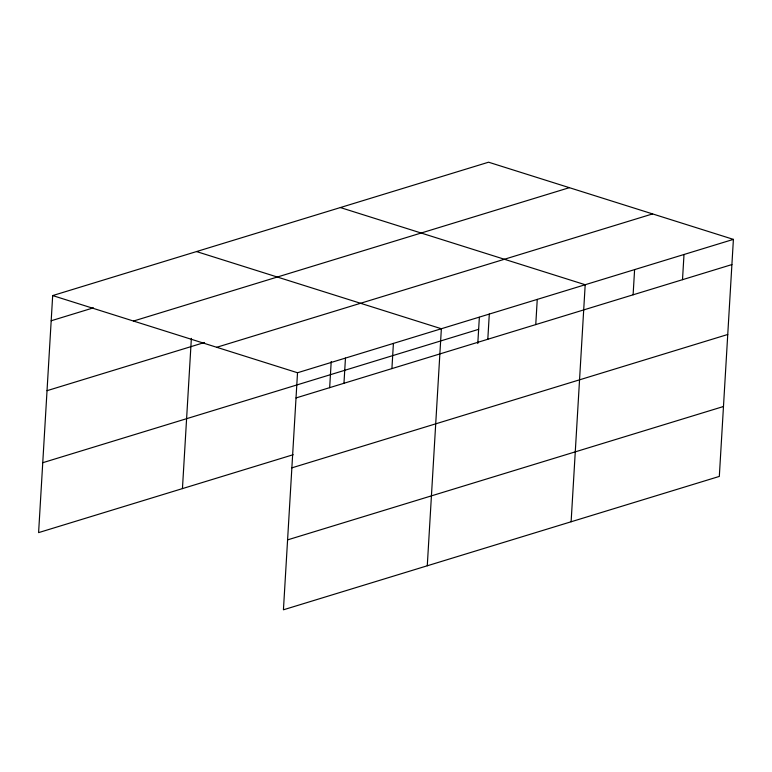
<?xml version="1.0" encoding="UTF-8"?>
<svg xmlns="http://www.w3.org/2000/svg" width="772" height="772" viewBox="0 0 772 772"><rect width="100%" height="100%" fill="white"/><g stroke="black" fill="none" stroke-linecap="round" stroke-linejoin="round"><path stroke-width="1.16" d="M733.4 239.378L297.519 372.751L283.43 609.793L719.321 476.42L733.4 239.378L488.57 162.207L52.679 295.579L38.6 532.622L293.177 454.718M182.443 488.608L191.369 338.377M329.663 387.718L331.217 361.479M343.965 383.279L345.46 358.083M391.915 368.601L393.411 343.415M427.273 565.779L441.362 328.747L196.522 251.566M477.791 343.55L479.354 317.331M487.808 339.265L489.303 314.069M535.758 324.587L537.254 299.401M571.116 521.766L585.195 284.733L340.365 207.552M633.108 294.808L634.603 269.611M682.506 279.686L684.002 254.499M51.184 320.766L93.422 307.845M133.479 321.046L569.36 187.673M47.034 390.68L204.57 342.478M216.72 347.284L652.601 213.912M42.749 462.708L478.64 329.335M296.023 397.947L731.904 264.574M291.864 467.851L727.755 334.479M287.589 539.879L723.47 406.506M52.679 295.579L297.519 372.751"/></g></svg>
